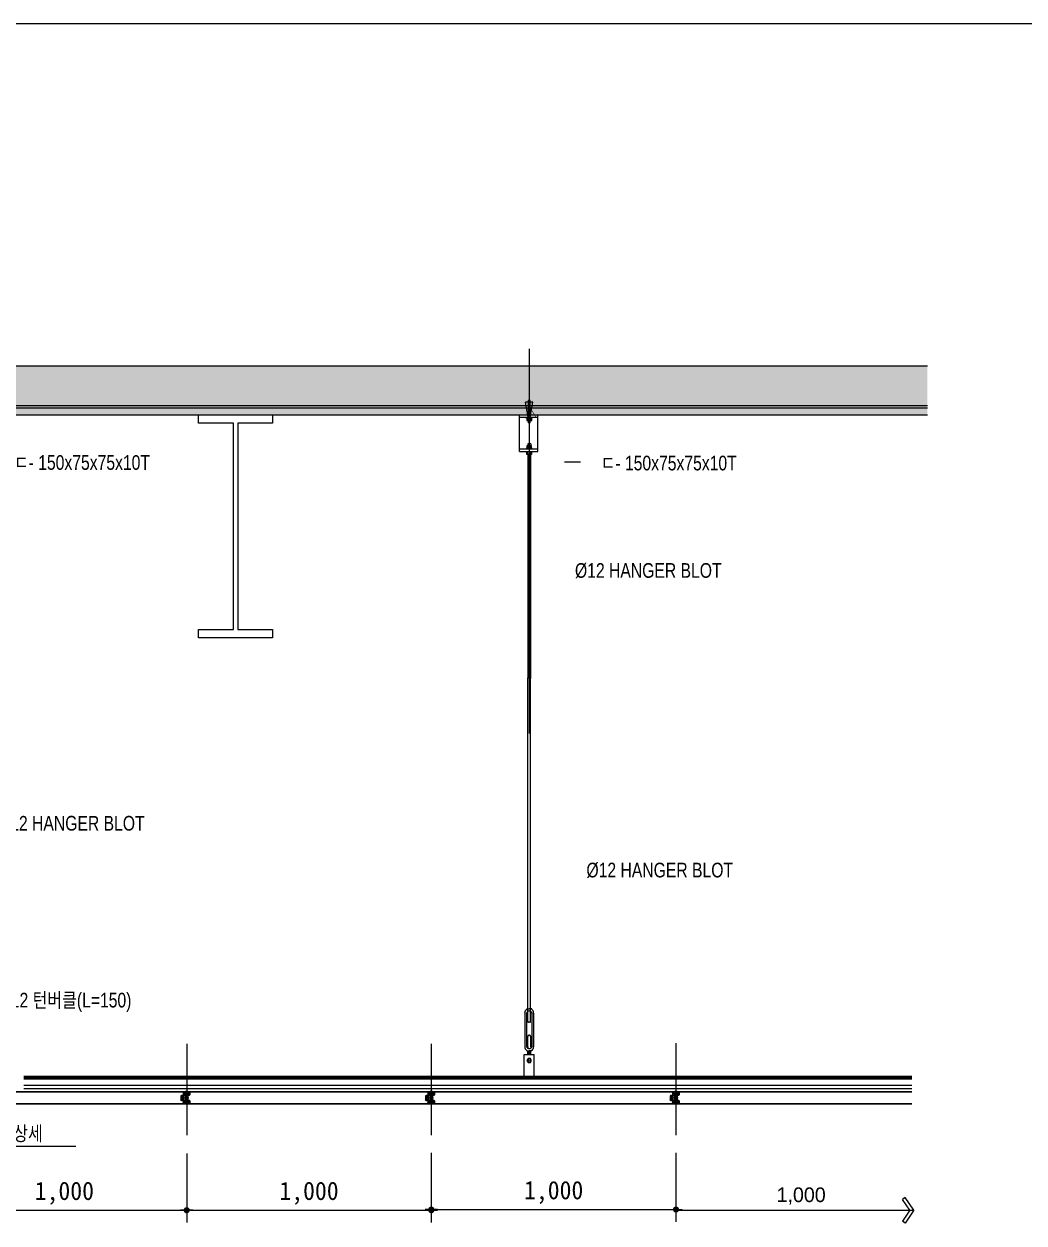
# Model space of a CAD drawing. Header units: millimetres. Extents: x 761574 to 813627, y -447408 to -384263.
# Drawn here: x 807859 to 808349, y -386043 to -385455 of the extents above; entities that cross this region are included whole.
import ezdxf
from ezdxf.enums import TextEntityAlignment as Align

# ---------------------------------------------------------------- set-up
doc = ezdxf.new("R2010")
doc.units = ezdxf.units.MM
doc.header["$LTSCALE"] = 500
doc.header["$PDMODE"] = 2
doc.linetypes.add('HID', pattern=[2.2, 1.5, -0.7])
doc.layers.get('Defpoints').update_dxf_attribs({"color": 8})
for name, color, linetype in [('CAP', 3, 'Continuous'), ('CAUL', 7, 'Continuous'), ('DM', 4, 'Continuous'), ('ETC', 6, 'Continuous'), ('H1', 5, 'Continuous'), ('ik_Line', 30, 'Continuous'), ('ITXT', 7, 'Continuous'), ('KDH-01', 2, 'Continuous'), ('S', 6, 'Continuous'), ('TEXT1', 2, 'Continuous')]:
    doc.layers.add(name, color=color, linetype=linetype)
doc.layers.add('기둥(철골)', color=2, linetype='Continuous', lineweight=0)
doc.styles.add('글씨1', font='stylu.ttf')
doc.styles.add('돋움', font='')
doc.styles.get('돋움').set_extended_font_data('DotumChe')
doc.dimstyles.new('DIM270', dxfattribs={"dimscale": 3, "dimtxt": 3, "dimasz": 1, "dimexe": 2, "dimexo": 3, "dimgap": 1, "dimtad": 1, "dimtoh": 1, "dimdec": 0, "dimzin": 9, "dimdsep": 46, "dimtxsty": '돋움', "dimblk": 'dots', "dimcen": 0, "dimclrt": 3, "dimadec": 0, "dimazin": 0, "dimtm": 1e-09, "dimtfac": 1, "dimtdec": 0, "dimtix": 1, "dimtmove": 2, "dimatfit": 3, "dimldrblk": 'dots', "dimfxl": 0, "dimtolj": 1, "dimtzin": 0, "dimarcsym": 0})

# ---------------------------------------------------------------- blocks, each defined once
blk = doc.blocks.new('dots')
blk.add_line((-1, 0), (1, 0))
at = {"const_width": 0.5}
blk.add_lwpolyline([(-0.25, 0, 1), (0.25, 0, 1)], format="xyb", close=True, dxfattribs=at)
blk = doc.blocks.new('*D44')
at = {"layer": 'Defpoints', "color": 0, "linetype": 'ByBlock'}
for p in [(807938.68, -385999.78), (808058.68, -385999.78), (808058.68, -386036.57)]:
    blk.add_point(p, dxfattribs=at)
at = {"layer": 'TEXT1', "color": 0, "linetype": 'ByBlock', "lineweight": -2}
for p, q in [((807938.68, -386008.78), (807938.68, -386042.57)), ((808058.68, -386008.78), (808058.68, -386042.57)), ((807941.68, -386036.57), (808055.68, -386036.57))]:
    blk.add_line(p, q, dxfattribs=at)
at = {"layer": 'TEXT1', "color": 0, "linetype": 'ByBlock', "lineweight": -2, "xscale": 3, "yscale": 3, "zscale": 3, "rotation": 180}
blk.add_blockref('dots', (807938.68, -386036.57), dxfattribs=at)
at = {"layer": 'TEXT1', "color": 0, "linetype": 'ByBlock', "lineweight": -2, "xscale": 3, "yscale": 3, "zscale": 3}
blk.add_blockref('dots', (808058.68, -386036.57), dxfattribs=at)
at = {"layer": 'TEXT1', "color": 3, "linetype": 'ByBlock', "insert": (807998.68, -386028.21), "char_height": 9, "attachment_point": 5, "style": '돋움'}
blk.add_mtext('\\A1;1,000', dxfattribs=at)
blk = doc.blocks.new('*X11')
at = {"color": 0}
for p, q in [((626.6, 241.2), (627.1, 241.7)), ((631.3, 236.7), (626.6, 241.4)), ((626.6, 239.5), (628.2, 241)), ((626.6, 237.7), (629.6, 240.7)), ((626.6, 235.9), (631.3, 240.6)), ((629.6, 236.6), (626.6, 239.6)), ((628.1, 236.3), (626.6, 237.8)), ((627.1, 235.6), (626.6, 236)), ((629, 236.5), (633.9, 241.4)), ((633.9, 235.9), (629, 240.8)), ((634.6, 236.9), (630.9, 240.6)), ((630.9, 236.7), (634.6, 240.4)), ((634.6, 238.7), (632.5, 240.8)), ((632.5, 236.5), (634.6, 238.6)), ((634.6, 240.4), (633.7, 241.3)), ((633.7, 236), (634.6, 236.9)), ((634.4, 242), (634.6, 242.2)), ((634.6, 235.1), (634.5, 235.3)), ((634.6, 242.2), (634.6, 242.2)), ((634.6, 235.1), (634.6, 235.1))]:
    blk.add_line(p, q, dxfattribs=at)
blk = doc.blocks.new('*D30')
at = {"layer": 'Defpoints', "color": 0, "linetype": 'ByBlock'}
for p in [(807818.68, -386000.13), (807938.68, -386000.13), (807938.68, -386036.57)]:
    blk.add_point(p, dxfattribs=at)
at = {"layer": 'TEXT1', "color": 0, "linetype": 'ByBlock', "lineweight": -2}
for p, q in [((807818.68, -386009.13), (807818.68, -386042.57)), ((807938.68, -386009.13), (807938.68, -386042.57)), ((807821.68, -386036.57), (807935.68, -386036.57))]:
    blk.add_line(p, q, dxfattribs=at)
at = {"layer": 'TEXT1', "color": 0, "linetype": 'ByBlock', "lineweight": -2, "xscale": 3, "yscale": 3, "zscale": 3, "rotation": 180}
blk.add_blockref('dots', (807818.68, -386036.57), dxfattribs=at)
at = {"layer": 'TEXT1', "color": 0, "linetype": 'ByBlock', "lineweight": -2, "xscale": 3, "yscale": 3, "zscale": 3}
blk.add_blockref('dots', (807938.68, -386036.57), dxfattribs=at)
at = {"layer": 'TEXT1', "color": 3, "linetype": 'ByBlock', "insert": (807878.68, -386028.21), "char_height": 9, "attachment_point": 5, "style": '돋움'}
blk.add_mtext('\\A1;1,000', dxfattribs=at)
blk = doc.blocks.new('*D31')
at = {"layer": 'Defpoints', "color": 0, "linetype": 'ByBlock'}
for p in [(808058.68, -385999.43), (808178.68, -385999.43), (808178.68, -386036.22)]:
    blk.add_point(p, dxfattribs=at)
at = {"layer": 'TEXT1', "color": 0, "linetype": 'ByBlock', "lineweight": -2}
for p, q in [((808058.68, -386008.43), (808058.68, -386042.22)), ((808178.68, -386008.43), (808178.68, -386042.22)), ((808061.68, -386036.22), (808175.68, -386036.22))]:
    blk.add_line(p, q, dxfattribs=at)
at = {"layer": 'TEXT1', "color": 0, "linetype": 'ByBlock', "lineweight": -2, "xscale": 3, "yscale": 3, "zscale": 3, "rotation": 180}
blk.add_blockref('dots', (808058.68, -386036.22), dxfattribs=at)
at = {"layer": 'TEXT1', "color": 0, "linetype": 'ByBlock', "lineweight": -2, "xscale": 3, "yscale": 3, "zscale": 3}
blk.add_blockref('dots', (808178.68, -386036.22), dxfattribs=at)
at = {"layer": 'TEXT1', "color": 3, "linetype": 'ByBlock', "insert": (808118.68, -386027.86), "char_height": 9, "attachment_point": 5, "style": '돋움'}
blk.add_mtext('\\A1;1,000', dxfattribs=at)

msp = doc.modelspace()

# ---------------------------------------------------------------- hatches: boundary and pattern name
h = msp.add_hatch(color=254)
edge = h.paths.add_edge_path()
edge.add_line((807938.8, -385978.44), (807938.56, -385978.44))
edge.add_line((807938.56, -385978.44), (807938.56, -385978.86))
edge.add_line((807938.56, -385978.86), (807938.44, -385978.86))
edge.add_line((807938.44, -385978.86), (807938.38, -385978.86))
edge.add_line((807938.38, -385978.86), (807938.38, -385978.68))
edge.add_line((807938.38, -385978.68), (807938.38, -385978.44))
edge.add_line((807938.38, -385978.44), (807937.97, -385978.44))
edge.add_arc((807938.69, -385979.25), 1.08, 48.36177, 131.63823, ccw=False)
edge.add_line((807939.41, -385978.44), (807938.98, -385978.44))
edge.add_line((807938.98, -385978.44), (807938.98, -385978.68))
edge.add_line((807938.98, -385978.68), (807938.98, -385978.86))
edge.add_line((807938.98, -385978.86), (807938.92, -385978.86))
edge.add_line((807938.92, -385978.86), (807938.8, -385978.86))
edge.add_line((807938.8, -385978.86), (807938.8, -385978.44))
h = msp.add_hatch(color=254)
edge = h.paths.add_edge_path()
edge.add_line((808058.8, -385978.44), (808058.56, -385978.44))
edge.add_line((808058.56, -385978.44), (808058.56, -385978.86))
edge.add_line((808058.56, -385978.86), (808058.44, -385978.86))
edge.add_line((808058.44, -385978.86), (808058.38, -385978.86))
edge.add_line((808058.38, -385978.86), (808058.38, -385978.68))
edge.add_line((808058.38, -385978.68), (808058.38, -385978.44))
edge.add_line((808058.38, -385978.44), (808057.97, -385978.44))
edge.add_arc((808058.69, -385979.25), 1.08, 48.36177, 131.63823, ccw=False)
edge.add_line((808059.41, -385978.44), (808058.98, -385978.44))
edge.add_line((808058.98, -385978.44), (808058.98, -385978.68))
edge.add_line((808058.98, -385978.68), (808058.98, -385978.86))
edge.add_line((808058.98, -385978.86), (808058.92, -385978.86))
edge.add_line((808058.92, -385978.86), (808058.8, -385978.86))
edge.add_line((808058.8, -385978.86), (808058.8, -385978.44))
h = msp.add_hatch(color=254)
edge = h.paths.add_edge_path()
edge.add_line((808178.8, -385978.44), (808178.56, -385978.44))
edge.add_line((808178.56, -385978.44), (808178.56, -385978.86))
edge.add_line((808178.56, -385978.86), (808178.44, -385978.86))
edge.add_line((808178.44, -385978.86), (808178.38, -385978.86))
edge.add_line((808178.38, -385978.86), (808178.38, -385978.68))
edge.add_line((808178.38, -385978.68), (808178.38, -385978.44))
edge.add_line((808178.38, -385978.44), (808177.97, -385978.44))
edge.add_arc((808178.69, -385979.25), 1.08, 48.36177, 131.63823, ccw=False)
edge.add_line((808179.41, -385978.44), (808178.98, -385978.44))
edge.add_line((808178.98, -385978.44), (808178.98, -385978.68))
edge.add_line((808178.98, -385978.68), (808178.98, -385978.86))
edge.add_line((808178.98, -385978.86), (808178.92, -385978.86))
edge.add_line((808178.92, -385978.86), (808178.8, -385978.86))
edge.add_line((808178.8, -385978.86), (808178.8, -385978.44))
at = {"layer": 'ik_Line'}
h = msp.add_hatch(dxfattribs=at)
h.set_pattern_fill('AR-CONC', color=8, scale=3.84, style=0)
h.set_pattern_definition([(50, (-3688057.375, 1634911.378), (27.54279101, -2.40968198), [2.88, -31.68]), (355, (-3688057.375, 1634911.378), (-5.32805121, 28.88417793), [2.304, -25.344]), (100.4514, (-3688055.08, 1634911.177), (22.21476026, 26.47447842), [2.4476233, -26.9238571]), (46.1842, (-3688057.375, 1634919.058), (40.98205627, -6.35593015), [4.32, -47.52]), (96.6356, (-3688053.96, 1634918.53), (35.8910479, 37.40612624), [3.67143506, -40.3857792]), (351.1842, (-3688057.375, 1634919.058), (35.8910187, 37.40615428), [3.456, -38.016]), (21, (-3688053.535, 1634917.138), (22.9212308, -15.4605654), [2.88, -31.68]), (326, (-3688053.535, 1634917.138), (9.34330875, 27.84576173), [2.304, -25.344]), (71.4514, (-3688051.625, 1634915.85), (32.26454894, 12.38517107), [2.4476233, -26.9238571]), (37.5, (-3688057.375, 1634911.378), (0.466938444, 12.783123987), [0, -25.0368, 0, -25.728, 0, -25.44]), (7.5, (-3688057.375, 1634911.378), (10.101870238, 15.145409736), [0, -14.6688, 0, -24.4608, 0, -9.696]), (327.5, (-3688065.938, 1634911.378), (20.49878155, -0.866107075), [0, -9.6, 0, -29.952, 0, -39.744]), (317.5, (-3688069.778, 1634911.378), (22.3943489, 3.84403132), [0, -12.48, 0, -19.8912, 0, -28.224])])
h.paths.add_polyline_path([(807618.16, -385622.4), (808302.04, -385622.4), (808302.04, -385646.39), (807618.16, -385646.39)])
at = {"layer": 'KDH-01', "linetype": 'HID', "ltscale": 2}
msp.add_hatch(color=9, dxfattribs=at).paths.add_polyline_path([(807919.53, -385978.44), (807931.53, -385978.44), (807931.53, -385978.52), (807919.53, -385978.52)])

# ---------------------------------------------------------------- linework, layer by layer
at = {"color": 0}
msp.add_line((810674, -385454.74), (807451.81, -385454.74), dxfattribs=at)
at = {"color": 1}
for p, q in [((808106.68, -385613.99), (808106.68, -385802.74)), ((807938.68, -385954.96), (807938.68, -385999.78)), ((808058.68, -385954.96), (808058.68, -385999.78)), ((808178.68, -385954.61), (808178.68, -385999.43)), ((808178.68, -385954.96), (808178.68, -385999.78)), ((808178.68, -385954.96), (808178.68, -385999.78)), ((808178.68, -385954.96), (808178.68, -385999.78)), ((808178.68, -385954.96), (808178.68, -385999.78))]:
    msp.add_line(p, q, dxfattribs=at)
at = {"color": 2}
for p, q in [((807618.16, -385622.4), (808302.04, -385622.4)), ((807618.16, -385646.39), (808302.04, -385646.39))]:
    msp.add_line(p, q, dxfattribs=at)
at = {"color": 8, "linetype": 'HID'}
for p, q in [((807618.16, -385641.88), (808302.04, -385641.88)), ((807618.16, -385642.96), (808302.04, -385642.96)), ((808108.5, -385640.23), (808104.86, -385640.23)), ((808107.16, -385639.4), (808106.2, -385639.4)), ((808106.2, -385639.4), (808106.2, -385647.86)), ((808107.16, -385647.86), (808107.16, -385639.4))]:
    msp.add_line(p, q, dxfattribs=at)
at = {"color": 8, "linetype": 'HID', "ltscale": 0.1}
for p, q in [((808106.2, -385647.59), (808104.86, -385640.23)), ((808107.16, -385647.59), (808108.5, -385640.23))]:
    msp.add_line(p, q, dxfattribs=at)
for p, q in [((808101.96, -385646.39), (808110.96, -385646.39)), ((808101.96, -385664.39), (808101.96, -385646.39)), ((808101.96, -385647.59), (808110.96, -385647.59)), ((808104.86, -385647.86), (808104.86, -385647.59)), ((808108.24, -385647.86), (808104.86, -385647.86)), ((808105.47, -385647.86), (808105.47, -385649.16)), ((808105.47, -385649.16), (808107.99, -385649.16)), ((808105.97, -385647.86), (808105.97, -385649.16)), ((808106.2, -385649.16), (808106.2, -385650.41)), ((808107.16, -385650.41), (808107.16, -385649.16)), ((808107.39, -385647.86), (808107.39, -385649.16)), ((808107.99, -385649.16), (808107.99, -385647.86)), ((808108.24, -385647.59), (808108.24, -385647.86)), ((808110.96, -385664.39), (808110.96, -385646.39)), ((808107.16, -385650.41), (808106.2, -385650.41)), ((808101.96, -385663.19), (808110.96, -385663.19)), ((808101.96, -385664.39), (808110.96, -385664.39)), ((808105.96, -385665.9), (808105.96, -385775.83)), ((808107.4, -385665.9), (808107.4, -385775.83)), ((808105.96, -385944.1), (808105.96, -385775.51)), ((808107.4, -385944.1), (808107.4, -385775.51)), ((808105.96, -385944.02), (808105.96, -385939.12)), ((808107.4, -385944.02), (808107.4, -385939.12))]:
    msp.add_line(p, q)
at = {"color": 7}
msp.add_line((808107.04, -385944.38), (808106.32, -385944.38), dxfattribs=at)
msp.add_line((808107.04, -385944.38), (808106.32, -385944.38), dxfattribs=at)
at = {"color": 253}
for p, q in [((807858.88, -385970.86), (808110.88, -385970.86)), ((808110.88, -385970.87), (808294.31, -385970.87)), ((807858.88, -385975.24), (808110.88, -385975.24)), ((807858.88, -385976.86), (808110.88, -385976.86)), ((808110.88, -385975.25), (808294.31, -385975.25)), ((808110.88, -385976.87), (808294.31, -385976.87))]:
    msp.add_line(p, q, dxfattribs=at)
at = {"color": 4}
for p, q in [((807936.94, -385978.69), (807936.94, -385979.93)), ((807938.13, -385980.01), (807936.94, -385978.82)), ((807937.82, -385980.13), (807936.94, -385979.24)), ((807937.42, -385980.14), (807936.94, -385979.66)), ((807938.19, -385978.57), (807937.06, -385978.57)), ((807938.31, -385979.77), (807937.11, -385978.57)), ((807938.31, -385979.35), (807937.54, -385978.57)), ((807938.31, -385978.93), (807937.96, -385978.57)), ((807938.31, -385979.89), (807938.31, -385978.69)), ((807939.05, -385978.66), (807939.05, -385979.9)), ((807940.25, -385979.98), (807939.05, -385978.79)), ((807939.94, -385980.1), (807939.05, -385979.21)), ((807939.53, -385980.11), (807939.05, -385979.63)), ((807940.31, -385978.54), (807939.17, -385978.54)), ((807940.43, -385979.74), (807939.23, -385978.54)), ((807940.43, -385979.32), (807939.66, -385978.54)), ((807940.43, -385978.89), (807940.08, -385978.54)), ((807940.43, -385979.86), (807940.43, -385978.66)), ((808056.94, -385978.69), (808056.94, -385979.93)), ((808058.13, -385980.01), (808056.94, -385978.82)), ((808057.82, -385980.13), (808056.94, -385979.24)), ((808057.42, -385980.14), (808056.94, -385979.66)), ((808058.19, -385978.57), (808057.06, -385978.57)), ((808058.31, -385979.77), (808057.11, -385978.57)), ((808058.31, -385979.35), (808057.54, -385978.57)), ((808058.31, -385978.93), (808057.96, -385978.57)), ((808058.31, -385979.89), (808058.31, -385978.69)), ((808059.05, -385978.66), (808059.05, -385979.9)), ((808060.25, -385979.98), (808059.05, -385978.79)), ((808059.94, -385980.1), (808059.05, -385979.21)), ((808059.53, -385980.11), (808059.05, -385979.63)), ((808060.31, -385978.54), (808059.17, -385978.54)), ((808060.43, -385979.74), (808059.23, -385978.54)), ((808060.43, -385979.32), (808059.66, -385978.54)), ((808060.43, -385978.89), (808060.08, -385978.54)), ((808060.43, -385979.86), (808060.43, -385978.66)), ((808176.94, -385978.69), (808176.94, -385979.93)), ((808178.13, -385980.01), (808176.94, -385978.82)), ((808177.82, -385980.13), (808176.94, -385979.24)), ((808177.42, -385980.14), (808176.94, -385979.66)), ((808178.19, -385978.57), (808177.06, -385978.57)), ((808178.31, -385979.77), (808177.11, -385978.57)), ((808178.31, -385979.35), (808177.54, -385978.57)), ((808178.31, -385978.93), (808177.96, -385978.57)), ((808178.31, -385979.89), (808178.31, -385978.69)), ((808179.05, -385978.66), (808179.05, -385979.9)), ((808180.25, -385979.98), (808179.05, -385978.79)), ((808179.94, -385980.1), (808179.05, -385979.21)), ((808179.53, -385980.11), (808179.05, -385979.63)), ((808180.31, -385978.54), (808179.17, -385978.54)), ((808180.43, -385979.74), (808179.23, -385978.54)), ((808180.43, -385979.32), (808179.66, -385978.54)), ((808180.43, -385978.89), (808180.08, -385978.54)), ((808180.43, -385979.86), (808180.43, -385978.66)), ((807936.1, -385980.23), (807935.8, -385980.53)), ((807935.8, -385980.53), (807935.8, -385981.3)), ((807937.35, -385982.2), (807935.8, -385980.64)), ((807937.35, -385982.62), (807935.8, -385981.06)), ((807935.8, -385981.64), (807935.8, -385982.42)), ((807936.61, -385982.72), (807935.8, -385981.91)), ((807936.18, -385982.72), (807935.8, -385982.33)), ((807935.8, -385982.42), (807936.1, -385982.72)), ((807938.31, -385984), (807935.88, -385981.56)), ((807937.35, -385981.77), (807935.96, -385980.37)), ((807936.64, -385980.23), (807936.1, -385980.23)), ((807936.1, -385982.72), (807936.64, -385982.72)), ((807937.34, -385981.34), (807936.23, -385980.23)), ((807936.94, -385979.93), (807936.64, -385980.23)), ((807936.64, -385982.72), (807936.94, -385983.01)), ((807937.35, -385980.93), (807936.65, -385980.22)), ((807937.35, -385980.5), (807936.86, -385980.01)), ((807936.94, -385983.01), (807936.94, -385984.25)), ((807938.25, -385984.36), (807936.94, -385983.04)), ((807937.84, -385984.37), (807936.94, -385983.47)), ((807937.42, -385984.37), (807936.94, -385983.89)), ((807937.06, -385984.37), (807938.19, -385984.37)), ((807937.35, -385981.3), (807937.35, -385980.25)), ((807937.35, -385982.7), (807937.35, -385981.64)), ((807937.47, -385980.13), (807937.95, -385980.13)), ((807937.95, -385982.82), (807937.47, -385982.82)), ((807938.31, -385983.57), (807937.55, -385982.82)), ((807938.22, -385980.2), (807937.92, -385980.5)), ((807937.92, -385980.5), (807937.92, -385981.27)), ((807939.47, -385982.16), (807937.92, -385980.61)), ((807939.47, -385982.59), (807937.92, -385981.03)), ((807937.92, -385981.61), (807937.92, -385982.38)), ((807938.73, -385982.68), (807937.92, -385981.88)), ((807938.3, -385982.68), (807937.92, -385982.3)), ((807937.92, -385982.38), (807938.22, -385982.68)), ((807937.95, -385980.13), (807938.31, -385979.89)), ((807938.31, -385983.06), (807937.95, -385982.82)), ((807940.43, -385983.96), (807938, -385981.53)), ((807938.31, -385983.15), (807938.03, -385982.87)), ((807939.47, -385981.74), (807938.07, -385980.34)), ((807938.76, -385980.2), (807938.22, -385980.2)), ((807938.22, -385982.68), (807938.76, -385982.68)), ((807938.31, -385984.25), (807938.31, -385983.06)), ((807939.46, -385981.31), (807938.35, -385980.2)), ((807939.05, -385979.9), (807938.76, -385980.2)), ((807938.76, -385982.68), (807939.05, -385982.98)), ((807939.47, -385980.89), (807938.77, -385980.19)), ((807939.47, -385980.47), (807938.98, -385979.98)), ((807939.05, -385982.98), (807939.05, -385984.22)), ((807940.37, -385984.32), (807939.05, -385983.01)), ((807939.96, -385984.34), (807939.05, -385983.43)), ((807939.54, -385984.34), (807939.05, -385983.86)), ((807939.17, -385984.34), (807940.31, -385984.34)), ((807939.47, -385981.27), (807939.47, -385980.21)), ((807939.47, -385982.67), (807939.47, -385981.61)), ((807939.59, -385980.1), (807940.07, -385980.1)), ((807940.07, -385982.78), (807939.59, -385982.78)), ((807940.43, -385983.54), (807939.67, -385982.78)), ((807940.07, -385980.1), (807940.43, -385979.86)), ((807940.43, -385983.02), (807940.07, -385982.78)), ((807940.43, -385983.12), (807940.14, -385982.83)), ((807940.43, -385984.22), (807940.43, -385983.02)), ((808056.1, -385980.23), (808055.8, -385980.53)), ((808055.8, -385980.53), (808055.8, -385981.3)), ((808057.35, -385982.2), (808055.8, -385980.64)), ((808057.35, -385982.62), (808055.8, -385981.06)), ((808055.8, -385981.64), (808055.8, -385982.42)), ((808056.61, -385982.72), (808055.8, -385981.91)), ((808056.18, -385982.72), (808055.8, -385982.33)), ((808055.8, -385982.42), (808056.1, -385982.72)), ((808058.31, -385984), (808055.88, -385981.56)), ((808057.35, -385981.77), (808055.96, -385980.37)), ((808056.64, -385980.23), (808056.1, -385980.23)), ((808056.1, -385982.72), (808056.64, -385982.72)), ((808057.34, -385981.34), (808056.23, -385980.23)), ((808056.94, -385979.93), (808056.64, -385980.23)), ((808056.64, -385982.72), (808056.94, -385983.01)), ((808057.35, -385980.93), (808056.65, -385980.22)), ((808057.35, -385980.5), (808056.86, -385980.01)), ((808056.94, -385983.01), (808056.94, -385984.25)), ((808058.25, -385984.36), (808056.94, -385983.04)), ((808057.84, -385984.37), (808056.94, -385983.47)), ((808057.42, -385984.37), (808056.94, -385983.89)), ((808057.06, -385984.37), (808058.19, -385984.37)), ((808057.35, -385981.3), (808057.35, -385980.25)), ((808057.35, -385982.7), (808057.35, -385981.64)), ((808057.47, -385980.13), (808057.95, -385980.13)), ((808057.95, -385982.82), (808057.47, -385982.82)), ((808058.31, -385983.57), (808057.55, -385982.82)), ((808058.22, -385980.2), (808057.92, -385980.5)), ((808057.92, -385980.5), (808057.92, -385981.27)), ((808059.47, -385982.16), (808057.92, -385980.61)), ((808059.47, -385982.59), (808057.92, -385981.03)), ((808057.92, -385981.61), (808057.92, -385982.38)), ((808058.73, -385982.68), (808057.92, -385981.88)), ((808058.3, -385982.68), (808057.92, -385982.3)), ((808057.92, -385982.38), (808058.22, -385982.68)), ((808057.95, -385980.13), (808058.31, -385979.89)), ((808058.31, -385983.06), (808057.95, -385982.82)), ((808060.43, -385983.96), (808058, -385981.53)), ((808058.31, -385983.15), (808058.03, -385982.87)), ((808059.47, -385981.74), (808058.07, -385980.34)), ((808058.76, -385980.2), (808058.22, -385980.2)), ((808058.22, -385982.68), (808058.76, -385982.68)), ((808058.31, -385984.25), (808058.31, -385983.06)), ((808059.46, -385981.31), (808058.35, -385980.2)), ((808059.05, -385979.9), (808058.76, -385980.2)), ((808058.76, -385982.68), (808059.05, -385982.98)), ((808059.47, -385980.89), (808058.77, -385980.19)), ((808059.47, -385980.47), (808058.98, -385979.98)), ((808059.05, -385982.98), (808059.05, -385984.22)), ((808060.37, -385984.32), (808059.05, -385983.01)), ((808059.96, -385984.34), (808059.05, -385983.43)), ((808059.54, -385984.34), (808059.05, -385983.86)), ((808059.17, -385984.34), (808060.31, -385984.34)), ((808059.47, -385981.27), (808059.47, -385980.21)), ((808059.47, -385982.67), (808059.47, -385981.61)), ((808059.59, -385980.1), (808060.07, -385980.1)), ((808060.07, -385982.78), (808059.59, -385982.78)), ((808060.43, -385983.54), (808059.67, -385982.78)), ((808060.07, -385980.1), (808060.43, -385979.86)), ((808060.43, -385983.02), (808060.07, -385982.78)), ((808060.43, -385983.12), (808060.14, -385982.83)), ((808060.43, -385984.22), (808060.43, -385983.02)), ((808176.1, -385980.23), (808175.8, -385980.53)), ((808175.8, -385980.53), (808175.8, -385981.3)), ((808177.35, -385982.2), (808175.8, -385980.64)), ((808177.35, -385982.62), (808175.8, -385981.06)), ((808175.8, -385981.64), (808175.8, -385982.42)), ((808176.61, -385982.72), (808175.8, -385981.91)), ((808176.18, -385982.72), (808175.8, -385982.33)), ((808175.8, -385982.42), (808176.1, -385982.72)), ((808178.31, -385984), (808175.88, -385981.56)), ((808177.35, -385981.77), (808175.96, -385980.37)), ((808176.64, -385980.23), (808176.1, -385980.23)), ((808176.1, -385982.72), (808176.64, -385982.72)), ((808177.34, -385981.34), (808176.23, -385980.23)), ((808176.94, -385979.93), (808176.64, -385980.23)), ((808176.64, -385982.72), (808176.94, -385983.01)), ((808177.35, -385980.93), (808176.65, -385980.22)), ((808177.35, -385980.5), (808176.86, -385980.01)), ((808176.94, -385983.01), (808176.94, -385984.25)), ((808178.25, -385984.36), (808176.94, -385983.04)), ((808177.84, -385984.37), (808176.94, -385983.47)), ((808177.42, -385984.37), (808176.94, -385983.89)), ((808177.06, -385984.37), (808178.19, -385984.37)), ((808177.35, -385981.3), (808177.35, -385980.25)), ((808177.35, -385982.7), (808177.35, -385981.64)), ((808177.47, -385980.13), (808177.95, -385980.13)), ((808177.95, -385982.82), (808177.47, -385982.82)), ((808178.31, -385983.57), (808177.55, -385982.82)), ((808178.22, -385980.2), (808177.92, -385980.5)), ((808177.92, -385980.5), (808177.92, -385981.27)), ((808179.47, -385982.16), (808177.92, -385980.61)), ((808179.47, -385982.59), (808177.92, -385981.03)), ((808177.92, -385981.61), (808177.92, -385982.38)), ((808178.73, -385982.68), (808177.92, -385981.88)), ((808178.3, -385982.68), (808177.92, -385982.3)), ((808177.92, -385982.38), (808178.22, -385982.68)), ((808177.95, -385980.13), (808178.31, -385979.89)), ((808178.31, -385983.06), (808177.95, -385982.82)), ((808180.43, -385983.96), (808178, -385981.53)), ((808178.31, -385983.15), (808178.03, -385982.87)), ((808179.47, -385981.74), (808178.07, -385980.34)), ((808178.76, -385980.2), (808178.22, -385980.2)), ((808178.22, -385982.68), (808178.76, -385982.68)), ((808178.31, -385984.25), (808178.31, -385983.06)), ((808179.46, -385981.31), (808178.35, -385980.2)), ((808179.05, -385979.9), (808178.76, -385980.2)), ((808178.76, -385982.68), (808179.05, -385982.98)), ((808179.47, -385980.89), (808178.77, -385980.19)), ((808179.47, -385980.47), (808178.98, -385979.98)), ((808179.05, -385982.98), (808179.05, -385984.22)), ((808180.37, -385984.32), (808179.05, -385983.01)), ((808179.96, -385984.34), (808179.05, -385983.43)), ((808179.54, -385984.34), (808179.05, -385983.86)), ((808179.17, -385984.34), (808180.31, -385984.34)), ((808179.47, -385981.27), (808179.47, -385980.21)), ((808179.47, -385982.67), (808179.47, -385981.61)), ((808179.59, -385980.1), (808180.07, -385980.1)), ((808180.07, -385982.78), (808179.59, -385982.78)), ((808180.43, -385983.54), (808179.67, -385982.78)), ((808180.07, -385980.1), (808180.43, -385979.86)), ((808180.43, -385983.02), (808180.07, -385982.78)), ((808180.43, -385983.12), (808180.14, -385982.83)), ((808180.43, -385984.22), (808180.43, -385983.02))]:
    msp.add_line(p, q, dxfattribs=at)
msp.add_lwpolyline([(808107.78, -385963.15), (808107.24, -385962.2), (808106.15, -385962.2), (808105.6, -385963.15), (808106.15, -385964.09), (808107.24, -385964.09)], close=True)
for points in [[(807858.88, -385978.44), (807698.98, -385978.44), (807698.98, -385979.64), (807699.05, -385979.64), (807699.05, -385978.52), (807858.88, -385978.52)], [(807858.88, -385978.44), (807938.38, -385978.44), (807938.38, -385979.64), (807938.31, -385979.64), (807938.31, -385978.52), (807858.88, -385978.52)], [(808110.88, -385978.44), (807938.98, -385978.44), (807938.98, -385979.64), (807939.05, -385979.64), (807939.05, -385978.52), (808110.88, -385978.52)], [(808110.88, -385978.45), (808178.38, -385978.45), (808178.38, -385979.65), (808178.31, -385979.65), (808178.31, -385978.53), (808110.88, -385978.53)], [(808294.31, -385978.45), (808178.98, -385978.45), (808178.98, -385979.65), (808179.05, -385979.65), (808179.05, -385978.53), (808294.31, -385978.53)], [(807858.88, -385984.44), (807698.98, -385984.44), (807698.98, -385983.24), (807699.05, -385983.24), (807699.05, -385984.37), (807858.88, -385984.37)], [(807858.88, -385984.44), (807938.38, -385984.44), (807938.38, -385983.24), (807938.31, -385983.24), (807938.31, -385984.37), (807858.88, -385984.37)], [(808110.88, -385984.44), (807938.98, -385984.44), (807938.98, -385983.24), (807939.05, -385983.24), (807939.05, -385984.37), (808110.88, -385984.37)], [(808110.88, -385984.45), (808178.38, -385984.45), (808178.38, -385983.25), (808178.31, -385983.25), (808178.31, -385984.38), (808110.88, -385984.38)], [(808294.31, -385984.45), (808178.98, -385984.45), (808178.98, -385983.25), (808179.05, -385983.25), (808179.05, -385984.38), (808294.31, -385984.38)]]:
    msp.add_lwpolyline(points)
msp.add_circle((808106.69, -385963.15), 0.488)
at = {"color": 7}
for centre, start, end in [((808106.32, -385944.02), 180, 270), ((808106.32, -385944.02), 180, 270), ((808107.04, -385944.02), 270, 0), ((808107.04, -385944.02), 270, 0)]:
    msp.add_arc(centre, 0.36, start, end, dxfattribs=at)
at = {"color": 4}
for centre, radius, start, end in [((807937.06, -385978.69), 0.12, 90, 180), ((807938.19, -385978.69), 0.12, 0, 90), ((807939.17, -385978.66), 0.12, 90, 180), ((807940.31, -385978.66), 0.12, 0, 90), ((808057.06, -385978.69), 0.12, 90, 180), ((808058.19, -385978.69), 0.12, 0, 90), ((808059.17, -385978.66), 0.12, 90, 180), ((808060.31, -385978.66), 0.12, 0, 90), ((808177.06, -385978.69), 0.12, 90, 180), ((808178.19, -385978.69), 0.12, 0, 90), ((808179.17, -385978.66), 0.12, 90, 180), ((808180.31, -385978.66), 0.12, 0, 90), ((807935.86, -385981.3), 0.0598, 180, 250.52878), ((807935.86, -385981.64), 0.0598, 109.47122, 180), ((807935.8, -385981.47), 0.12, 289.47122, 70.52878), ((807937.06, -385984.25), 0.12, 180, 270), ((807937.35, -385981.47), 0.12, 109.47122, 250.52878), ((807937.29, -385981.3), 0.0598, 289.47122, 0), ((807937.29, -385981.64), 0.0598, 0, 70.52878), ((807937.47, -385980.25), 0.12, 90, 180), ((807937.47, -385982.7), 0.12, 180, 270), ((807937.98, -385981.27), 0.0598, 180, 250.52878), ((807937.98, -385981.61), 0.0598, 109.47122, 180), ((807937.92, -385981.44), 0.12, 289.47122, 70.52878), ((807938.19, -385984.25), 0.12, 270, 0), ((807939.17, -385984.22), 0.12, 180, 270), ((807939.47, -385981.44), 0.12, 109.47122, 250.52878), ((807939.41, -385981.27), 0.0598, 289.47122, 0), ((807939.41, -385981.61), 0.0598, 0, 70.52878), ((807939.59, -385980.21), 0.12, 90, 180), ((807939.59, -385982.67), 0.12, 180, 270), ((807940.31, -385984.22), 0.12, 270, 0), ((808055.86, -385981.3), 0.0598, 180, 250.52878), ((808055.86, -385981.64), 0.0598, 109.47122, 180), ((808055.8, -385981.47), 0.12, 289.47122, 70.52878), ((808057.06, -385984.25), 0.12, 180, 270), ((808057.35, -385981.47), 0.12, 109.47122, 250.52878), ((808057.29, -385981.3), 0.0598, 289.47122, 0), ((808057.29, -385981.64), 0.0598, 0, 70.52878), ((808057.47, -385980.25), 0.12, 90, 180), ((808057.47, -385982.7), 0.12, 180, 270), ((808057.98, -385981.27), 0.0598, 180, 250.52878), ((808057.98, -385981.61), 0.0598, 109.47122, 180), ((808057.92, -385981.44), 0.12, 289.47122, 70.52878), ((808058.19, -385984.25), 0.12, 270, 0), ((808059.17, -385984.22), 0.12, 180, 270), ((808059.47, -385981.44), 0.12, 109.47122, 250.52878), ((808059.41, -385981.27), 0.0598, 289.47122, 0), ((808059.41, -385981.61), 0.0598, 0, 70.52878), ((808059.59, -385980.21), 0.12, 90, 180), ((808059.59, -385982.67), 0.12, 180, 270), ((808060.31, -385984.22), 0.12, 270, 0), ((808175.86, -385981.3), 0.0598, 180, 250.52878), ((808175.86, -385981.64), 0.0598, 109.47122, 180), ((808175.8, -385981.47), 0.12, 289.47122, 70.52878), ((808177.06, -385984.25), 0.12, 180, 270), ((808177.35, -385981.47), 0.12, 109.47122, 250.52878), ((808177.29, -385981.3), 0.0598, 289.47122, 0), ((808177.29, -385981.64), 0.0598, 0, 70.52878), ((808177.47, -385980.25), 0.12, 90, 180), ((808177.47, -385982.7), 0.12, 180, 270), ((808177.98, -385981.27), 0.0598, 180, 250.52878), ((808177.98, -385981.61), 0.0598, 109.47122, 180), ((808177.92, -385981.44), 0.12, 289.47122, 70.52878), ((808178.19, -385984.25), 0.12, 270, 0), ((808179.17, -385984.22), 0.12, 180, 270), ((808179.47, -385981.44), 0.12, 109.47122, 250.52878), ((808179.41, -385981.27), 0.0598, 289.47122, 0), ((808179.41, -385981.61), 0.0598, 0, 70.52878), ((808179.59, -385980.21), 0.12, 90, 180), ((808179.59, -385982.67), 0.12, 180, 270), ((808180.31, -385984.22), 0.12, 270, 0)]:
    msp.add_arc(centre, radius, start, end, dxfattribs=at)
at = {"layer": 'CAP', "color": 6}
for points in [[(807938.8, -385978.44), (807938.56, -385978.44), (807938.56, -385978.86), (807938.44, -385978.86), (807938.38, -385978.86), (807938.38, -385978.68), (807938.38, -385978.68), (807938.38, -385978.44), (807937.97, -385978.44, -0.380246), (807939.41, -385978.44), (807938.98, -385978.44), (807938.98, -385978.68), (807938.98, -385978.68), (807938.98, -385978.86), (807938.92, -385978.86), (807938.8, -385978.86)], [(808058.8, -385978.44), (808058.56, -385978.44), (808058.56, -385978.86), (808058.44, -385978.86), (808058.38, -385978.86), (808058.38, -385978.68), (808058.38, -385978.68), (808058.38, -385978.44), (808057.97, -385978.44, -0.380246), (808059.41, -385978.44), (808058.98, -385978.44), (808058.98, -385978.68), (808058.98, -385978.68), (808058.98, -385978.86), (808058.92, -385978.86), (808058.8, -385978.86)], [(808178.8, -385978.44), (808178.56, -385978.44), (808178.56, -385978.86), (808178.44, -385978.86), (808178.38, -385978.86), (808178.38, -385978.68), (808178.38, -385978.68), (808178.38, -385978.44), (808177.97, -385978.44, -0.380246), (808179.41, -385978.44), (808178.98, -385978.44), (808178.98, -385978.68), (808178.98, -385978.68), (808178.98, -385978.86), (808178.92, -385978.86), (808178.8, -385978.86)]]:
    msp.add_lwpolyline(points, format="xyb", close=True, dxfattribs=at)
at = {"layer": 'CAUL', "color": 7}
for points in [[(807938.98, -385983.85, -0.175616), (807938.96, -385983.9, -0.104035), (807938.9, -385983.96, -0.064585), (807938.8, -385983.99, -0.050742), (807938.68, -385984, -0.050742), (807938.56, -385983.99, -0.064585), (807938.47, -385983.96, -0.104035), (807938.4, -385983.9, -0.175616), (807938.38, -385983.85, -0.175616), (807938.4, -385983.8, -0.104035), (807938.47, -385983.75, -0.064585), (807938.56, -385983.72, -0.050742), (807938.68, -385983.71, -0.050742), (807938.8, -385983.72, -0.064585), (807938.9, -385983.75, -0.104035), (807938.96, -385983.8, -0.175616)], [(808058.98, -385983.85, -0.175616), (808058.96, -385983.9, -0.104035), (808058.9, -385983.96, -0.064585), (808058.8, -385983.99, -0.050742), (808058.68, -385984, -0.050742), (808058.56, -385983.99, -0.064585), (808058.47, -385983.96, -0.104035), (808058.4, -385983.9, -0.175616), (808058.38, -385983.85, -0.175616), (808058.4, -385983.8, -0.104035), (808058.47, -385983.75, -0.064585), (808058.56, -385983.72, -0.050742), (808058.68, -385983.71, -0.050742), (808058.8, -385983.72, -0.064585), (808058.9, -385983.75, -0.104035), (808058.96, -385983.8, -0.175616)], [(808178.98, -385983.85, -0.175616), (808178.96, -385983.9, -0.104035), (808178.9, -385983.96, -0.064585), (808178.8, -385983.99, -0.050742), (808178.68, -385984, -0.050742), (808178.56, -385983.99, -0.064585), (808178.47, -385983.96, -0.104035), (808178.4, -385983.9, -0.175616), (808178.38, -385983.85, -0.175616), (808178.4, -385983.8, -0.104035), (808178.47, -385983.75, -0.064585), (808178.56, -385983.72, -0.050742), (808178.68, -385983.71, -0.050742), (808178.8, -385983.72, -0.064585), (808178.9, -385983.75, -0.104035), (808178.96, -385983.8, -0.175616)]]:
    msp.add_lwpolyline(points, format="xyb", close=True, dxfattribs=at)
for points in [[(807938.38, -385984.44, -0.175616), (807938.4, -385984.39, -0.104035), (807938.47, -385984.34, -0.064585), (807938.56, -385984.31, -0.050742), (807938.68, -385984.29, -0.050742), (807938.8, -385984.31, -0.064585), (807938.9, -385984.34, -0.104035), (807938.96, -385984.39, -0.175616), (807938.98, -385984.44, -0.175616)], [(808058.38, -385984.44, -0.175616), (808058.4, -385984.39, -0.104035), (808058.47, -385984.34, -0.064585), (808058.56, -385984.31, -0.050742), (808058.68, -385984.29, -0.050742), (808058.8, -385984.31, -0.064585), (808058.9, -385984.34, -0.104035), (808058.96, -385984.39, -0.175616), (808058.98, -385984.44, -0.175616)], [(808178.38, -385984.44, -0.175616), (808178.4, -385984.39, -0.104035), (808178.47, -385984.34, -0.064585), (808178.56, -385984.31, -0.050742), (808178.68, -385984.29, -0.050742), (808178.8, -385984.31, -0.064585), (808178.9, -385984.34, -0.104035), (808178.96, -385984.39, -0.175616), (808178.98, -385984.44, -0.175616)]]:
    msp.add_lwpolyline(points, format="xyb", dxfattribs=at)
at = {"layer": 'DM'}
for p, q in [((808291.16, -386030.31), (808289.79, -386031.22)), ((808293.35, -386036.57), (808289.79, -386031.22)), ((808295.34, -386036.57), (808291.16, -386030.31)), ((808178.68, -386036.57), (808295.34, -386036.57)), ((808293.35, -386036.57), (808289.79, -386041.92)), ((808295.34, -386036.57), (808291.16, -386042.83)), ((808291.16, -386042.83), (808289.79, -386041.92))]:
    msp.add_line(p, q, dxfattribs=at)
at = {"layer": 'ETC'}
for p, q in [((808107.86, -385661.69), (808105.5, -385661.69)), ((808105.5, -385661.69), (808105.5, -385663.03)), ((808107.41, -385660.74), (808105.96, -385660.74)), ((808105.96, -385660.74), (808105.96, -385661.69)), ((808105.98, -385661.69), (808105.98, -385663.03)), ((808107.37, -385663.03), (808107.37, -385661.69)), ((808107.41, -385660.74), (808107.41, -385661.69)), ((808107.86, -385663.03), (808107.86, -385661.69)), ((808108.2, -385663.03), (808105.14, -385663.03)), ((808105.14, -385663.03), (808105.14, -385663.19)), ((808105.14, -385664.55), (808105.14, -385664.39)), ((808108.2, -385664.55), (808105.14, -385664.55)), ((808105.5, -385665.9), (808105.5, -385664.55)), ((808107.86, -385665.9), (808105.5, -385665.9)), ((808105.98, -385665.9), (808105.98, -385664.55)), ((808107.37, -385664.55), (808107.37, -385665.9)), ((808107.86, -385664.55), (808107.86, -385665.9)), ((808108.2, -385663.19), (808108.2, -385663.03)), ((808108.2, -385664.39), (808108.2, -385664.55))]:
    msp.add_line(p, q, dxfattribs=at)
at = {"layer": 'H1', "color": 7}
for p, q in [((808105.46, -385938.02), (808105.46, -385937.8)), ((808105.46, -385937.8), (808106.68, -385937.8)), ((808107.9, -385937.8), (808106.68, -385937.8)), ((808107.9, -385938.02), (808107.9, -385937.8)), ((808104.53, -385939.84), (808104.53, -385939.71)), ((808104.53, -385939.84), (808104.53, -385956.38)), ((808105.41, -385939.84), (808105.41, -385956.38)), ((808107.95, -385939.84), (808107.95, -385956.38)), ((808108.82, -385939.84), (808108.82, -385939.71)), ((808108.82, -385939.84), (808108.82, -385956.5)), ((808105.95, -385956.38), (808105.95, -385951.34)), ((808106.81, -385950.74), (808106.55, -385950.74)), ((808107.41, -385956.38), (808107.41, -385951.34)), ((808104.53, -385956.38), (808104.53, -385956.5)), ((808105.46, -385958.19), (808105.46, -385958.41)), ((808105.46, -385958.19), (808105.46, -385958.41)), ((808105.46, -385958.41), (808106.68, -385958.41)), ((808105.46, -385958.41), (808106.68, -385958.41)), ((808105.95, -385956.38), (808105.95, -385957.08)), ((808105.97, -385960.26), (808105.97, -385958.41)), ((808105.97, -385958.71), (808107.41, -385958.42)), ((808105.97, -385959.03), (808107.41, -385958.74)), ((808105.97, -385959.35), (808107.41, -385959.06)), ((808105.97, -385959.35), (808107.41, -385959.06)), ((808105.97, -385959.35), (808107.41, -385959.06)), ((808105.97, -385959.64), (808107.41, -385959.35)), ((808105.97, -385959.96), (808107.41, -385959.67)), ((808106.12, -385960.26), (808107.41, -385959.99)), ((808106.12, -385960.26), (808107.41, -385959.99)), ((808107.9, -385958.41), (808106.68, -385958.41)), ((808107.9, -385958.41), (808106.68, -385958.41)), ((808107.41, -385956.38), (808107.41, -385957.09)), ((808107.41, -385960.26), (808107.41, -385958.41)), ((808107.9, -385958.19), (808107.9, -385958.41)), ((808107.9, -385958.19), (808107.9, -385958.41)), ((808108.82, -385956.38), (808108.82, -385956.5))]:
    msp.add_line(p, q, dxfattribs=at)
for centre, radius, start, end in [((808106.44, -385939.71), 1.9, 122.77391, 180), ((808105.35, -385938.02), 0.11, 302.77391, 0), ((808105.35, -385938.02), 0.11, 302.77391, 0), ((808108.01, -385938.02), 0.11, 180, 237.22609), ((808108.01, -385938.02), 0.11, 180, 237.22609), ((808106.92, -385939.71), 1.9, 0, 57.22609), ((808106.68, -385940.24), 1.33, 90, 162.28476), ((808106.68, -385940.24), 1.33, 17.71524, 90), ((808106.55, -385951.34), 0.6, 90, 180), ((808106.81, -385951.34), 0.6, 0, 90), ((808106.44, -385956.5), 1.9, 180, 237.22609), ((808106.44, -385956.5), 1.9, 219.5164, 237.22609), ((808106.68, -385955.97), 1.33, 197.71524, 270), ((808105.35, -385958.19), 0.11, 0, 57.22609), ((808105.35, -385958.19), 0.11, 0, 57.22609), ((808105.35, -385958.19), 0.11, 0, 57.22609), ((808105.35, -385958.19), 0.11, 0, 57.22609), ((808106.68, -385955.97), 1.33, 270, 342.28476), ((808108.01, -385958.19), 0.11, 122.77391, 180), ((808108.01, -385958.19), 0.11, 122.77391, 180), ((808108.01, -385958.19), 0.11, 122.77391, 180), ((808108.01, -385958.19), 0.11, 122.77391, 180), ((808106.92, -385956.5), 1.9, 302.77391, 0), ((808106.92, -385956.5), 1.9, 302.77391, 320.4836)]:
    msp.add_arc(centre, radius, start, end, dxfattribs=at)
at = {"layer": 'ITXT'}
msp.add_line((808124.05, -385669.44), (808131.84, -385669.44), dxfattribs=at)
for points in [[(808109.1, -385646.63, 0, 1.69, 0), (808112.44, -385651.15, 0, 0, 0), (808124.05, -385669.44, 0, 0, 0)], [(808107.4, -385723.05, 0, 2.37, 0), (808114.51, -385723.05, 0, 0, 0), (808127.92, -385723.05, 0, 0, 0)], [(808106.33, -385869.99, 0, 1.69, 0), (808111.41, -385869.99, 0, 0, 0), (808131.8, -385869.99, 0, 0, 0)], [(808106.33, -385869.99, 0, 1.69, 0), (808111.41, -385869.99, 0, 0, 0), (808131.8, -385869.99, 0, 0, 0)]]:
    msp.add_lwpolyline(points, format="xyseb", dxfattribs=at)
msp.add_lwpolyline([(807827.19, -385990.86), (807841.37, -386005.17), (807884.33, -386005.17)], dxfattribs=at)
at = {"layer": 'KDH-01', "color": 9, "linetype": 'HID', "ltscale": 2}
for p, q in [((807858.88, -385971.22), (808110.88, -385971.22)), ((807858.88, -385971.82), (808110.88, -385971.82)), ((807858.88, -385972.18), (808110.88, -385972.18)), ((808110.88, -385971.23), (808294.31, -385971.23)), ((808110.88, -385971.83), (808294.31, -385971.83)), ((808110.88, -385972.19), (808294.31, -385972.19))]:
    msp.add_line(p, q, dxfattribs=at)
at = {"layer": 'S'}
for p, q in [((808104.29, -385971.54), (808104.29, -385960.26)), ((808104.29, -385960.26), (808109.09, -385960.26)), ((808109.09, -385971.54), (808109.09, -385960.26)), ((808104.29, -385971.58), (808109.09, -385971.58)), ((808104.29, -385971.9), (808109.09, -385971.9))]:
    msp.add_line(p, q, dxfattribs=at)
at = {"layer": '기둥(철골)'}
msp.add_lwpolyline([(807980.8, -385646.39), (807980.8, -385650.47), (807963.76, -385650.47), (807963.76, -385751.75), (807980.8, -385751.75), (807980.8, -385755.83), (807944.56, -385755.83), (807944.56, -385751.75), (807961.6, -385751.75), (807961.6, -385650.47), (807944.56, -385650.47), (807944.56, -385646.39)], close=True, dxfattribs=at)

# ---------------------------------------------------------------- block references
at = {"layer": 'CAUL', "color": 7, "xscale": -0.07500000004470349, "yscale": 0.075, "zscale": 0.07500000000000001}
for p in [(807985.98, -386002.04), (808105.98, -386002.04), (808225.98, -386002.04)]:
    msp.add_blockref('*X11', p, dxfattribs=at)

# ---------------------------------------------------------------- texts
at = {"layer": 'TEXT1', "color": 7, "linetype": 'ByBlock', "style": '글씨1', "width": 0.8}
for p in [(807887.3, -385669.82), (808175.1, -385670.08)]:
    msp.add_text('ㄷ- 150x75x75x10T', height=7.2, dxfattribs=at).set_placement(p, align=Align.MIDDLE)
for s, p in [('%%C12 HANGER BLOT', (808129.13, -385726.37)), ('%%C12 HANGER BLOT', (807846.14, -385850.36)), ('%%C12 HANGER BLOT', (807846.14, -385850.36)), ('%%C12 HANGER BLOT', (808134.76, -385873.31)), ('%%C12 HANGER BLOT', (808134.76, -385873.31)), ('%%C12 턴버클(L=150)', (807846.43, -385937.11)), ('"A" 상세', (807840.89, -386002.48))]:
    msp.add_text(s, height=7.2, dxfattribs=at).set_placement(p)
at = {"layer": 'TEXT1', "color": 7, "linetype": 'ByBlock', "insert": (808240.07, -386029.64), "char_height": 7.2, "attachment_point": 5, "style": '글씨1'}
msp.add_mtext('1,000', dxfattribs=at)

# ---------------------------------------------------------------- dimensions: what is measured, and where the dimension line sits
at = {"layer": 'TEXT1', "color": 7, "linetype": 'ByBlock'}
for base, p1, p2, picture, middle in [((807938.68, -386036.57), (807818.68, -386000.13), (807938.68, -386000.13), '*D30', (807878.68, -386028.21)), ((808058.68, -386036.57), (807938.68, -385999.78), (808058.68, -385999.78), '*D44', (807998.68, -386028.21)), ((808178.68, -386036.22), (808058.68, -385999.43), (808178.68, -385999.43), '*D31', (808118.68, -386027.86))]:
    dim = msp.add_linear_dim(base=base, p1=p1, p2=p2, text='1,000', dimstyle='DIM270', dxfattribs=at)
    dim.commit()
    dim.dimension.update_dxf_attribs({"geometry": picture, "text_midpoint": middle})

doc.saveas('drawing.dxf')
